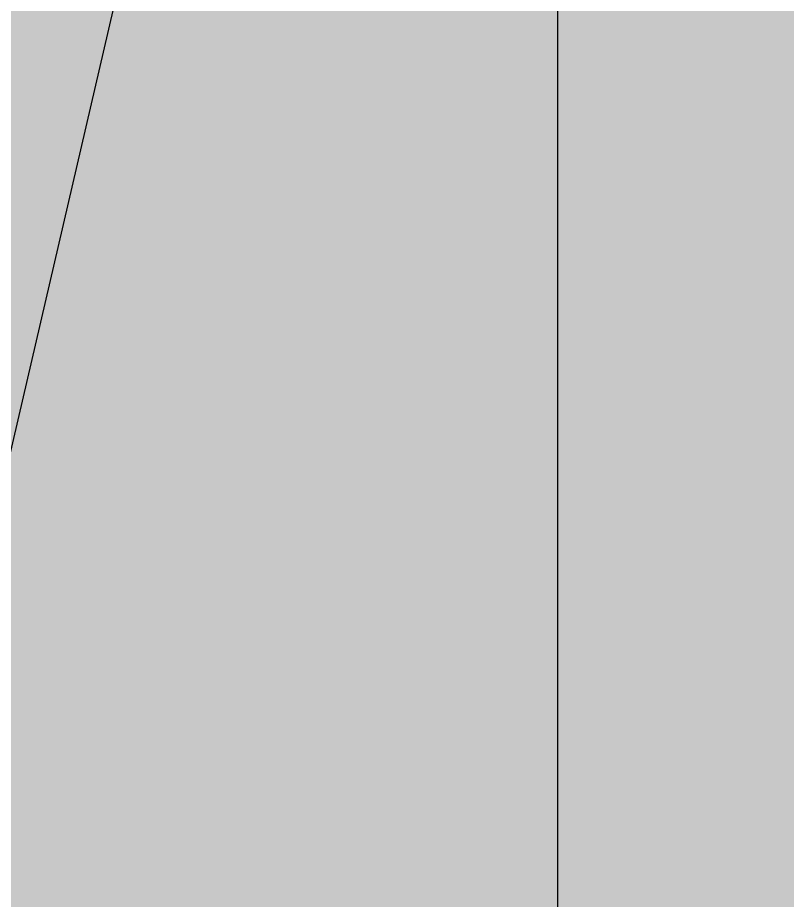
# Model space of a CAD drawing. Header units: metres. Extents: x 97 to 197, y 104 to 205.
# Drawn here: x 187.707 to 188.362, y 111.386 to 112.138 of the extents above; entities that cross this region are included whole.
import ezdxf

# ---------------------------------------------------------------- set-up
doc = ezdxf.new("R2010")
doc.units = ezdxf.units.M
doc.linetypes.add('ACAD_ISO10W100', pattern=[18, 12, -3, 0, -3])
for name, color, linetype in [('16-EIXOS', 253, 'ACAD_ISO10W100'), ('18-HATCH', 1, 'Continuous'), ('7-PISO_INF', 253, 'Continuous')]:
    doc.layers.add(name, color=color, linetype=linetype)

msp = doc.modelspace()

# ---------------------------------------------------------------- hatches: boundary and pattern name
at = {"layer": '18-HATCH', "true_color": 0xadddf7, "transparency": 33554508}
h = msp.add_hatch(color=141, dxfattribs=at)
h.dxf.hatch_style = 1
edge = h.paths.add_edge_path()
edge.add_line((191.39429, 115.04289), (190.98018, 115.04289))
edge.add_line((190.98018, 115.04289), (190.81937, 115.56264))
edge.add_line((190.81937, 115.56264), (188.58096, 115.56264))
edge.add_line((188.58096, 115.56264), (187.04278, 108.934))
edge.add_line((187.04278, 108.934), (186.62867, 108.934))
edge.add_line((186.62867, 108.934), (186.62867, 110.85945))
edge.add_arc((186.95028, 111.36597), 0.6, 110.34352, 237.58699, ccw=False)
edge.add_line((186.74169, 111.92854), (186.79706, 112.16716))
edge.add_line((186.79706, 112.16716), (183.02661, 112.16716))
edge.add_line((183.02661, 112.16716), (183.02867, 107.87676))
edge.add_line((183.02867, 107.87676), (192.55208, 107.87676))
edge.add_line((192.55208, 107.87676), (192.55208, 127.89678))
edge.add_line((192.55208, 127.89678), (183.02867, 127.89678))
edge.add_line((183.02867, 127.89678), (183.02695, 124.5169))
edge.add_line((183.02695, 124.5169), (183.12661, 124.5169))
edge.add_line((183.12661, 124.5169), (188.31017, 124.5169))
edge.add_line((188.31017, 124.5169), (188.03909, 125.69892))
edge.add_line((188.03909, 125.69892), (188.03909, 126.06594))
edge.add_line((188.03909, 126.06594), (188.4532, 126.06594))
edge.add_line((188.4532, 126.06594), (190.15219, 120.65634))
edge.add_line((190.15219, 120.65634), (190.54067, 120.65634))
edge.add_line((190.54067, 120.65634), (191.82775, 115.37651))
edge.add_line((191.82775, 115.37651), (191.39429, 115.04289))
at = {"layer": '18-HATCH'}
h = msp.add_hatch(dxfattribs=at)
h.set_pattern_fill('GRASS', color=104, scale=0.004)
h.set_pattern_definition([(0, (96.64973, 180.46179), (0.07184205, 0.07184205), [0.01905, -0.1246341]), (315, (96.64973, 180.46179), (0.07184205, 0.07184205), [0.01905, -0.08255]), (45, (96.64973, 180.46179), (-0.07184205, 0.07184205), [0.01905, -0.08255])])
h.paths.add_polyline_path([(188.27423, 114.24079), (188.32392, 114.45494), (188.16661, 114.45494), (188.16661, 114.23892), (188.16661, 113.77704)])
edge = h.paths.add_edge_path(flags=17)
edge.add_line((187.15604, 111.92958), (187.1558, 111.92854))
edge.add_arc((186.951, 111.36535), 0.59928, -81.19085, 70.01696, ccw=False)
edge.add_arc((186.95028, 111.36597), 0.6, 278.86841, 429.94401)
h.paths.add_polyline_path([(191.39429, 115.04289), (191.82775, 115.37651), (190.54067, 120.65634), (190.22691, 120.41485), (188.4532, 126.06594), (188.4532, 125.69892), (190.20558, 118.14721), (190.43381, 118.14721)])
edge = h.paths.add_edge_path()
edge.add_line((188.16661, 113.77704), (188.16661, 114.23892))
edge.add_line((188.16661, 114.23892), (188.13661, 114.23892))
edge.add_line((188.13661, 114.23892), (188.13661, 114.21892))
edge.add_line((188.13661, 114.21892), (187.70782, 114.21892))
edge.add_line((187.70782, 114.21892), (187.67855, 114.0928))
edge.add_line((187.67855, 114.0928), (187.15605, 111.92958))
edge.add_arc((186.95028, 111.36597), 0.6, -81.13159, 69.94309, ccw=False)
edge.add_line((187.04278, 110.77314), (187.04278, 108.934))
edge.add_line((187.04278, 108.934), (188.16661, 113.77704))
h.paths.add_polyline_path([(188.63606, 116.57644), (188.9146, 118.37694), (188.69269, 118.37694), (188.65216, 118.37694), (188.23435, 116.57644)])

# ---------------------------------------------------------------- linework, layer by layer
at = {"layer": '16-EIXOS'}
msp.add_line((188.16661, 107.49978), (188.16661, 128.14016), dxfattribs=at)
at = {"layer": '7-PISO_INF', "ltscale": 0.1}
msp.add_lwpolyline([(187.04278, 108.934), (188.27423, 114.24079), (188.32392, 114.45494)], dxfattribs=at)

doc.saveas('drawing.dxf')
